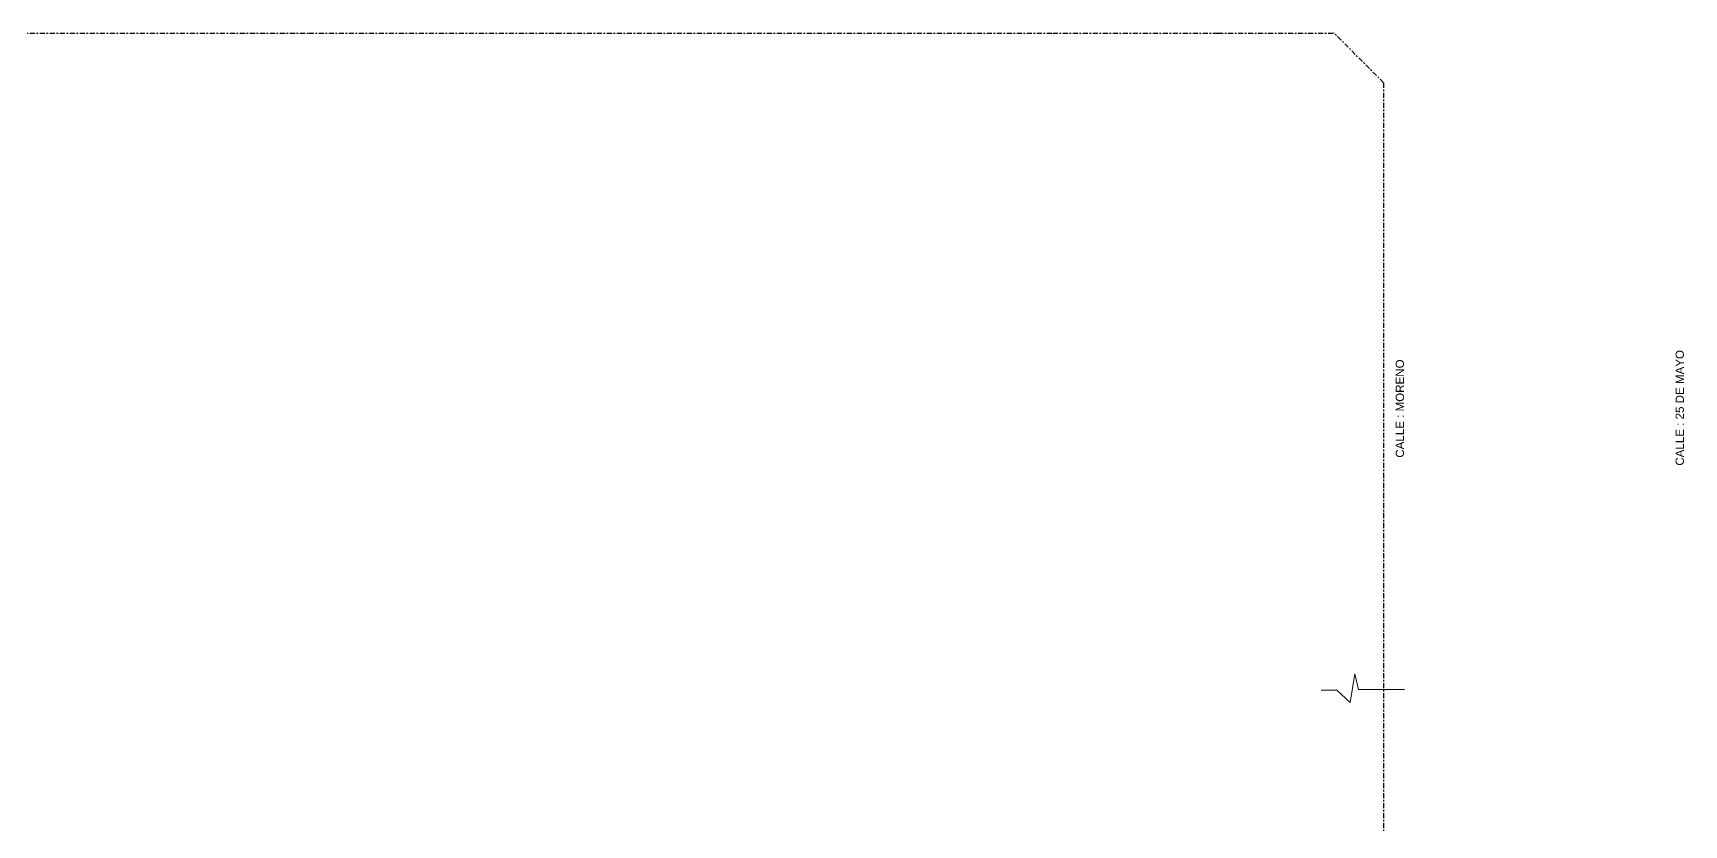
# Model space of a CAD drawing. Header units: metres. Extents: x 1093 to 1459, y -137 to 62.
# Drawn here: x 1255.5 to 1355.3, y 14.3 to 62.2 of the extents above; entities that cross this region are included whole.
import ezdxf

# ---------------------------------------------------------------- set-up
doc = ezdxf.new("R2010")
doc.units = ezdxf.units.M
doc.header["$LTSCALE"] = 0.508
doc.linetypes.add('ACAD_ISO10W100', pattern=[18, 12, -3, 0, -3])
for name, color, linetype in [('1-EJES', 9, 'ACAD_ISO10W100'), ('2-texto', 9, 'Continuous'), ('referencia', 9, 'Continuous')]:
    doc.layers.add(name, color=color, linetype=linetype)
doc.styles.add('swiss', font='swissel.ttf')

msp = doc.modelspace()

# ---------------------------------------------------------------- linework, layer by layer
at = {"layer": '1-EJES', "linetype": 'ACAD_ISO10W100', "ltscale": 0.05}
for p, q in [((1237.174, 62.173), (1272.174, 62.173)), ((1272.174, 62.173), (1287.174, 62.173)), ((1287.174, 62.173), (1317.174, 62.173)), ((1317.174, 62.173), (1327.174, 62.173)), ((1327.174, 62.173), (1334.174, 62.173)), ((1337.174, 59.173), (1334.174, 62.173)), ((1337.174, 59.173), (1337.174, -15.541))]:
    msp.add_line(p, q, dxfattribs=at)
at = {"layer": 'referencia', "linetype": 'Continuous', "lineweight": 0}
for p, q in [((1335.145, 21.72), (1335.433, 23.445)), ((1335.433, 23.445), (1335.65, 22.506)), ((1333.398, 22.454), (1334.348, 22.454)), ((1334.348, 22.454), (1335.145, 21.72)), ((1335.65, 22.506), (1338.446, 22.506))]:
    msp.add_line(p, q, dxfattribs=at)

# ---------------------------------------------------------------- texts
at = {"layer": '2-texto', "char_height": 0.5, "attachment_point": 1, "rotation": 90, "style": 'swiss'}
for s, insert in [('{\\fArial|b0|i0|c0|p34;CALLE : 25 DE MAYO}', (1354.831, 36.028)), ('{\\fArial|b0|i0|c0|p34;CALLE : MORENO}', (1337.907, 36.51))]:
    msp.add_mtext_dynamic_manual_height_columns(s, width=13.40179, gutter_width=1, heights=[0], dxfattribs=dict(at, insert=insert))

doc.saveas('drawing.dxf')
